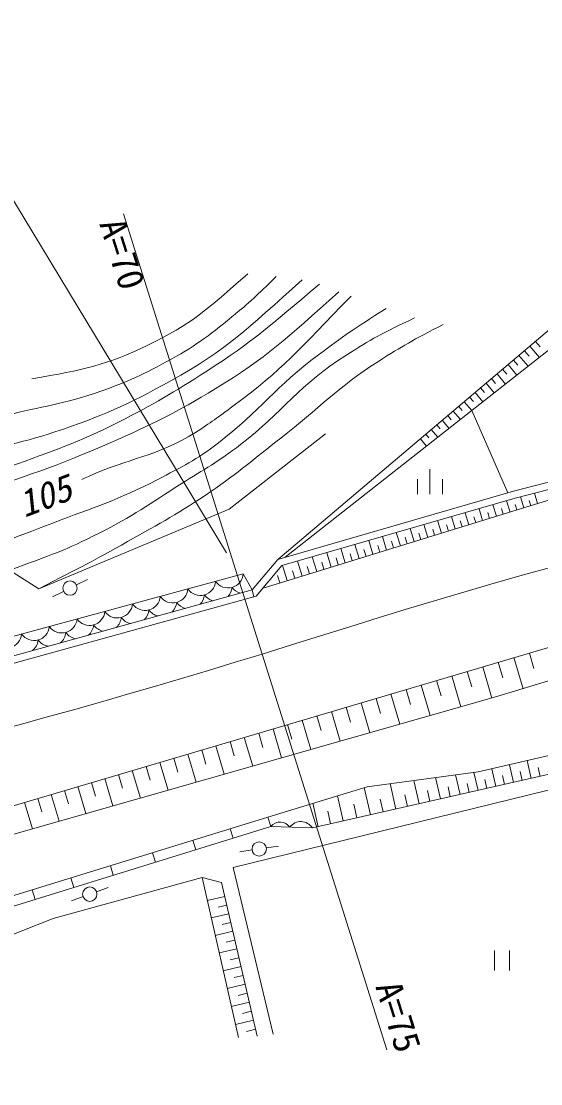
# Model space of a CAD drawing. Units: millimetres, scale not verified. Extents: x 40000 to 680000, y 20000 to 380000.
# Drawn here: x 407330 to 443526, y 241504 to 315512 of the extents above; entities that cross this region are included whole.
import ezdxf
from ezdxf.enums import TextEntityAlignment as Align

# ---------------------------------------------------------------- set-up
doc = ezdxf.new("R2010")
doc.units = ezdxf.units.MM
doc.header["$LTSCALE"] = 1000
doc.linetypes.add('CHAIN', pattern=[18.5, 12, -1.5, 3.5, -1.5])
for name, color, linetype, lineweight in [('M-BGD', 7, 'Continuous', 13), ('M-BMK', 2, 'CHAIN', 13), ('M-STR-HTXT', 7, 'Continuous', 13)]:
    doc.layers.add(name, color=color, linetype=linetype, lineweight=lineweight)
doc.styles.add('ＭＳ ゴシック', font='')
doc.styles.get('ＭＳ ゴシック').set_extended_font_data('MS Gothic')

msp = doc.modelspace()

# ---------------------------------------------------------------- linework, layer by layer
at = {"layer": 'M-BGD'}
for p, q in [((443163, 293216), (443495, 292824)), ((442389, 292561), (442709, 292182)), ((442771, 292884), (443435, 292099)), ((441244, 291592), (441861, 290862)), ((441625, 291915), (441934, 291550)), ((442007, 292238), (442648, 291480)), ((440480, 290946), (441075, 290244)), ((440862, 291269), (441159, 290918)), ((439717, 290301), (440288, 289626)), ((440099, 290624), (440384, 290286)), ((438953, 289655), (439501, 289007)), ((439335, 289978), (439609, 289654)), ((437808, 288686), (438059, 288390)), ((438190, 289009), (438714, 288389)), ((438572, 289332), (438834, 289022)), ((437045, 288040), (437284, 287758)), ((437426, 288363), (437928, 287771)), ((438714, 288389), (441222, 282657)), ((436281, 287394), (436509, 287126)), ((436663, 287717), (437141, 287152)), ((435136, 286425), (435567, 285916)), ((435518, 286748), (435733, 286494)), ((435900, 287071), (436354, 286534)), ((435806, 282562), (435806, 284312)), ((434931, 282562), (434931, 283612)), ((436681, 282562), (436681, 283612)), ((441389, 281324), (441146, 282114)), ((442345, 281618), (442110, 282382)), ((442823, 281765), (442712, 282125)), ((443301, 281912), (443079, 282632)), ((438522, 280442), (438264, 281281)), ((439477, 280736), (439224, 281559)), ((439955, 280883), (439831, 281286)), ((440433, 281030), (440185, 281837)), ((440911, 281177), (440790, 281572)), ((441867, 281471), (441750, 281853)), ((436610, 279854), (436342, 280726)), ((437566, 280148), (437303, 281004)), ((438044, 280295), (437915, 280715)), ((439000, 280589), (438873, 281001)), ((433742, 278973), (433460, 279893)), ((434698, 279267), (434420, 280170)), ((435176, 279414), (435040, 279857)), ((435654, 279561), (435381, 280448)), ((436132, 279707), (435998, 280143)), ((437088, 280001), (436956, 280429)), ((430875, 278091), (430577, 279060)), ((431831, 278385), (431538, 279337)), ((432787, 278679), (432499, 279615)), ((433265, 278826), (433123, 279286)), ((434220, 279120), (434081, 279572)), ((428921, 277490), (428613, 278492)), ((429906, 277793), (429603, 278778)), ((430391, 277942), (430242, 278426)), ((431353, 278238), (431206, 278714)), ((432309, 278532), (432165, 279000)), ((425864, 276550), (425540, 277604)), ((426901, 276869), (426582, 277905)), ((427410, 277026), (427253, 277535)), ((427919, 277182), (427606, 278201)), ((428420, 277336), (428266, 277837)), ((429414, 277642), (429262, 278134)), ((425338, 276388), (425176, 276915)), ((426382, 276710), (426223, 277228)), ((411177, 276250), (411951, 276637)), ((409509, 275416), (410283, 275803)), ((423410, 275902), (423543, 275420)), ((441652, 271184), (442291, 269023)), ((442733, 271504), (443052, 270423)), ((438403, 270224), (438721, 269148)), ((439479, 270542), (440122, 268369)), ((440565, 270863), (440887, 269776)), ((436263, 269591), (436578, 268526)), ((437328, 269906), (437964, 267755)), ((433091, 268653), (433714, 266545)), ((434145, 268964), (434457, 267911)), ((435199, 269276), (435828, 267147)), ((431005, 268036), (431622, 265950)), ((432048, 268344), (432357, 267301)), ((428940, 267425), (429551, 265360)), ((429973, 267731), (430278, 266698)), ((425885, 266522), (426184, 265510)), ((426896, 266821), (427501, 264777)), ((427918, 267123), (428221, 266101)), ((423872, 265926), (424168, 264925)), ((424873, 266223), (425472, 264199)), ((420889, 265044), (421475, 263062)), ((421880, 265337), (422173, 264346)), ((422871, 265630), (423463, 263628)), ((418927, 264464), (419507, 262502)), ((419908, 264754), (420198, 263773)), ((416024, 263605), (416308, 262644)), ((416985, 263890), (417559, 261948)), ((417956, 264177), (418243, 263206)), ((441621, 262496), (441342, 263729)), ((442859, 262776), (442579, 264013)), ((443480, 262917), (443339, 263537)), ((413160, 262759), (413722, 260856)), ((414111, 263040), (414393, 262089)), ((415063, 263321), (415631, 261399)), ((436539, 261344), (436202, 262833)), ((437905, 261654), (437596, 263020)), ((439158, 261938), (438874, 263191)), ((440388, 262216), (440109, 263446)), ((441005, 262356), (440865, 262973)), ((442240, 262636), (442100, 263255)), ((411276, 262202), (411833, 260318)), ((412218, 262480), (412497, 261538)), ((431656, 260238), (431227, 262133)), ((433426, 260639), (433025, 262409)), ((435050, 261007), (434682, 262630)), ((437222, 261499), (437067, 262182)), ((438532, 261796), (438390, 262422)), ((439773, 262077), (439634, 262692)), ((408490, 261377), (408762, 260455)), ((409412, 261650), (409963, 259786)), ((410344, 261926), (410620, 260994)), ((429761, 259808), (429363, 261564)), ((432541, 260438), (432341, 261323)), ((434238, 260823), (434054, 261635)), ((435794, 261175), (435626, 261920)), ((407567, 261105), (408113, 259259)), ((428006, 259411), (427637, 261037)), ((430709, 260023), (430494, 260971)), ((428883, 259610), (428684, 260487)), ((422089, 258610), (421885, 259270)), ((419491, 257807), (419287, 258467)), ((416678, 256937), (416474, 257597)), ((422557, 257668), (423414, 257788)), ((424404, 257926), (425261, 258046)), ((413746, 256030), (413542, 256690)), ((410994, 255179), (410790, 255839)), ((419933, 255861), (422459, 244721)), ((408289, 254343), (408085, 255002)), ((412576, 254882), (413389, 255180)), ((410825, 254240), (411637, 254538)), ((421503, 254554), (420293, 254272)), ((421644, 253950), (421039, 253808)), ((421785, 253345), (420568, 253061)), ((421927, 252736), (421318, 252594)), ((422069, 252127), (420844, 251842)), ((422355, 250902), (421122, 250615)), ((422212, 251515), (421600, 251372)), ((422499, 250286), (421882, 250142)), ((440307, 250785), (440307, 249385)), ((441357, 250785), (441357, 249385)), ((422642, 249670), (421402, 249381)), ((422787, 249050), (422167, 248905)), ((422931, 248430), (421684, 248139)), ((423077, 247806), (422453, 247661)), ((423222, 247182), (421967, 246890)), ((423369, 246555), (422741, 246408)), ((423515, 245927), (422252, 245633)), ((423663, 245296), (423031, 245148))]:
    msp.add_line(p, q, dxfattribs=at)
for points in [[(458943, 308599), (452013, 300703), (425211, 278029)], [(460482, 307256), (452841, 299491), (425719, 278176)], [(423410, 275902), (425211, 278029), (441617, 282771), (458057, 287009), (469763, 289272), (475339, 290846)], [(423692, 275461), (425495, 277591), (441749, 282288), (458167, 286521), (469878, 288785), (475475, 290365)], [(424174, 276031), (444007, 282129), (454898, 284572), (461110, 285815), (470593, 287305), (473257, 289739)], [(379205, 287944), (372994, 280200), (368397, 277260), (386784, 271877), (387778, 273823), (401250, 276667), (406502, 277281), (408545, 275983), (421824, 281519), (428533, 286778)], [(369401, 275489), (385401, 270383), (402014, 271382), (422803, 277014), (423410, 275902)], [(379832, 252903), (446266, 272549), (450448, 274081), (455777, 275240), (460856, 276069), (465412, 276538), (470464, 276731), (474636, 276771)], [(366784, 265416), (374209, 265538), (380828, 266064), (388132, 266894), (395418, 267946), (400529, 269057), (423692, 275461)], [(366795, 265916), (374182, 266037), (380780, 266561), (388068, 267390), (395329, 268439), (400409, 269543), (423410, 275902)], [(377341, 250056), (377748, 250186), (383739, 252285), (400193, 257006), (440306, 268421), (449226, 271127)], [(424516, 260084), (431432, 262196), (439176, 263231), (449441, 265591), (453950, 268960), (465923, 270722), (481924, 271198)], [(424720, 259424), (427614, 259322), (448816, 264126), (455774, 266859), (476286, 269758), (481007, 269758), (482068, 271425)], [(424879, 244955), (422099, 256573), (456914, 265104)], [(405915, 254331), (424516, 260084), (424720, 259424), (406722, 253858)], [(376666, 239326), (394469, 247053), (409543, 253016), (419933, 255861), (421276, 255528), (423774, 244817)]]:
    msp.add_lwpolyline(points, dxfattribs=at)
for centre in [(410730, 276026), (423909, 257857), (412107, 254710)]:
    msp.add_circle(centre, 500, dxfattribs=at)
for centre, radius, start, end in [((421742, 277104), 1064, 215.17457, 355.14265), ((419812, 276581), 1064, 215.17457, 355.14265), ((420594, 277518), 1064, 285.00284, 285.31416), ((420960, 276167), 1064, 316.87832, 355.14265), ((422890, 276690), 1064, 215.17457, 252.98148), ((415951, 275535), 1064, 215.17457, 355.14265), ((416733, 276472), 1064, 284.88889, 285.42811), ((417881, 276058), 1064, 215.17457, 355.14265), ((418663, 276995), 1064, 284.93836, 285.37863), ((419030, 275644), 1064, 315.79889, 355.14265), ((420960, 276167), 1064, 215.17457, 254.02861), ((414020, 275012), 1064, 215.17457, 355.14265), ((414803, 275949), 1064, 284.84718, 285.46982), ((417099, 275121), 1064, 314.68354, 355.14265), ((419030, 275644), 1064, 215.17457, 255.10804), ((410160, 273966), 1064, 215.17457, 355.14265), ((410942, 274903), 1064, 284.77721, 285.53978), ((412090, 274489), 1064, 215.17457, 355.14265), ((412872, 275426), 1064, 284.81043, 285.50656), ((413238, 274075), 1064, 312.32691, 355.14265), ((415169, 274598), 1064, 215.17457, 257.37898), ((415169, 274598), 1064, 313.52795, 355.14265), ((417099, 275121), 1064, 215.17457, 256.22339), ((408229, 273443), 1064, 215.17457, 355.14265), ((409011, 274380), 1064, 284.74666, 285.57033), ((411308, 273552), 1064, 311.07399, 355.14265), ((413238, 274075), 1064, 215.17457, 258.58002), ((406299, 272920), 1064, 215.17457, 355.14265), ((407081, 273857), 1064, 284.71823, 285.59877), ((407447, 272506), 1064, 308.37796, 355.14265), ((409377, 273029), 1064, 215.17457, 261.14581), ((409377, 273029), 1064, 309.76111, 355.14265), ((411308, 273552), 1064, 215.17457, 259.83294), ((426807, 258812), 955, 32.30242, 143.66165), ((425362, 258908), 823, 34.77178, 141.19229)]:
    msp.add_arc(centre, radius, start, end, dxfattribs=at)
for points, knots in [([(373389, 280692), (376440, 280727), (377396, 280772), (379940, 281091), (383094, 281486), (384804, 282068), (387891, 282830), (391787, 283793), (393936, 284461), (397795, 285563), (400941, 286463), (402670, 287084), (405829, 287938), (408394, 288631), (409907, 288749), (412427, 289594), (414469, 290279), (415582, 290783), (417479, 291803), (419370, 292820), (420344, 293563), (422007, 294922), (423271, 295957), (423711, 296360), (425099, 297738)], [0, 0, 0, 0, 1, 1, 1, 2, 2, 2, 3, 3, 3, 4, 4, 4, 5, 5, 5, 6, 6, 6, 7, 7, 7, 8, 8, 8, 8]), ([(408079, 290595), (411736, 291255), (413195, 291526), (416154, 292955), (419161, 294408), (420286, 295417), (423111, 297925)], [0, 0, 0, 0, 1, 1, 1, 2, 2, 2, 2]), ([(372384, 279810), (373650, 279654), (374022, 279627), (375076, 279570), (376771, 279479), (377730, 279490), (379420, 279644), (382253, 279903), (383784, 280474), (386543, 281172), (390481, 282168), (392528, 283287), (396463, 284296), (401558, 285602), (404685, 285235), (409673, 286905), (412942, 287999), (414740, 288783), (417748, 290466), (421684, 292668), (423004, 294005), (426900, 297506)], [0, 0, 0, 0, 1, 1, 1, 2, 2, 2, 3, 3, 3, 4, 4, 4, 5, 5, 5, 6, 6, 6, 7, 7, 7, 7]), ([(374779, 277698), (376971, 278258), (377615, 278422), (379464, 278726), (381305, 279028), (382364, 278996), (384212, 279251), (387547, 279711), (389422, 279958), (392715, 280658), (396010, 281360), (397811, 281949), (401053, 282867), (403196, 283474), (404423, 283740), (406519, 284496), (409531, 285582), (411256, 286139), (414111, 287588), (416588, 288845), (417934, 289641), (420267, 291149), (423515, 293249), (424561, 294213), (428108, 297195)], [0, 0, 0, 0, 1, 1, 1, 2, 2, 2, 3, 3, 3, 4, 4, 4, 5, 5, 5, 6, 6, 6, 7, 7, 7, 8, 8, 8, 8]), ([(378686, 276095), (384367, 277212), (385939, 277537), (390534, 278691), (395697, 279989), (398561, 280843), (403620, 282501), (407535, 283784), (409746, 284487), (413517, 286145), (416464, 287441), (418100, 288235), (420847, 289914), (424494, 292143), (425691, 293323), (429461, 296664)], [0, 0, 0, 0, 1, 1, 1, 2, 2, 2, 3, 3, 3, 4, 4, 4, 5, 5, 5, 5]), ([(411550, 283599), (411769, 283701), (411828, 283725), (412006, 283806), (414875, 285100), (416798, 285189), (419460, 286870), (420511, 287534), (421068, 287956), (422069, 288692), (425609, 291297), (426623, 292607), (430309, 296353)], [0, 0, 0, 0, 1, 1, 1, 2, 2, 2, 3, 3, 3, 4, 4, 4, 4]), ([(386246, 274125), (390730, 275253), (391869, 275544), (395483, 276414), (398149, 277056), (399687, 277248), (402316, 278029), (405174, 278878), (406738, 279482), (409521, 280555), (412397, 281664), (414076, 282154), (416809, 283578), (418534, 284477), (419534, 284960), (421075, 286145), (423945, 288354), (425127, 290111), (428032, 292274), (429824, 293609), (430479, 294076), (432753, 295504)], [0, 0, 0, 0, 1, 1, 1, 2, 2, 2, 3, 3, 3, 4, 4, 4, 5, 5, 5, 6, 6, 6, 7, 7, 7, 7]), ([(406502, 277281), (409465, 278335), (410394, 278663), (412751, 279851), (415077, 281023), (416267, 281892), (418466, 283288), (420102, 284327), (421073, 284837), (422607, 286021), (425577, 288315), (426758, 290238), (429937, 292233), (431745, 293368), (432466, 293793), (434740, 294842)], [0, 0, 0, 0, 1, 1, 1, 2, 2, 2, 3, 3, 3, 4, 4, 4, 5, 5, 5, 5]), ([(408545, 275983), (411542, 277510), (412355, 277922), (414739, 279271), (417037, 280572), (418358, 281257), (420536, 282750), (422516, 284107), (423527, 285004), (425423, 286477), (428089, 288547), (429364, 290012), (432214, 291819), (433927, 292905), (434571, 293292), (436728, 294386)], [0, 0, 0, 0, 1, 1, 1, 2, 2, 2, 3, 3, 3, 4, 4, 4, 5, 5, 5, 5])]:
    msp.add_open_spline(points, degree=3, knots=knots, dxfattribs=at)
at = {"layer": 'M-BMK'}
for points in [[(424122, 271427), (426156, 272067), (428190, 272706), (430226, 273342), (432263, 273972), (434303, 274596), (436344, 275212), (438389, 275818), (440437, 276412), (442489, 276993), (444545, 277559), (446606, 278108), (448671, 278639), (450741, 279150), (452817, 279640), (454898, 280105), (456985, 280546), (459077, 280959), (461175, 281344), (462350, 281546)], [(424122, 271427), (422245, 270861), (420369, 270297), (418491, 269736), (416612, 269180), (414732, 268629), (412849, 268086), (410964, 267551), (409076, 267027), (407184, 266515), (405289, 266016), (403390, 265532), (401487, 265064), (399580, 264615), (397668, 264184), (395752, 263775), (393831, 263388), (391905, 263026), (389975, 262689), (388040, 262379), (386101, 262098), (384473, 261886)]]:
    msp.add_lwpolyline(points, dxfattribs=at)
at = {"layer": 'M-STR-HTXT'}
for p, q in [((421639, 278487), (389913, 330898)), ((424122, 271427), (414459, 302101)), ((424122, 271427), (432803, 243868))]:
    msp.add_line(p, q, dxfattribs=at)

# ---------------------------------------------------------------- texts
at = {"layer": 'M-BGD', "style": 'ＭＳ ゴシック', "oblique": 15}
msp.add_text('105', height=1833, rotation=20.807, dxfattribs=at).set_placement((408965, 282444), align=Align.MIDDLE_CENTER)
at = {"layer": 'M-STR-HTXT', "style": 'ＭＳ ゴシック'}
msp.add_text('A=70', height=1833, rotation=287.485, dxfattribs=at).set_placement((415254, 299576), align=Align.TOP_CENTER)
msp.add_text('A=75', height=1833, rotation=287.485, dxfattribs=at).set_placement((432215, 245734), align=Align.BOTTOM_CENTER)

doc.saveas('drawing.dxf')
